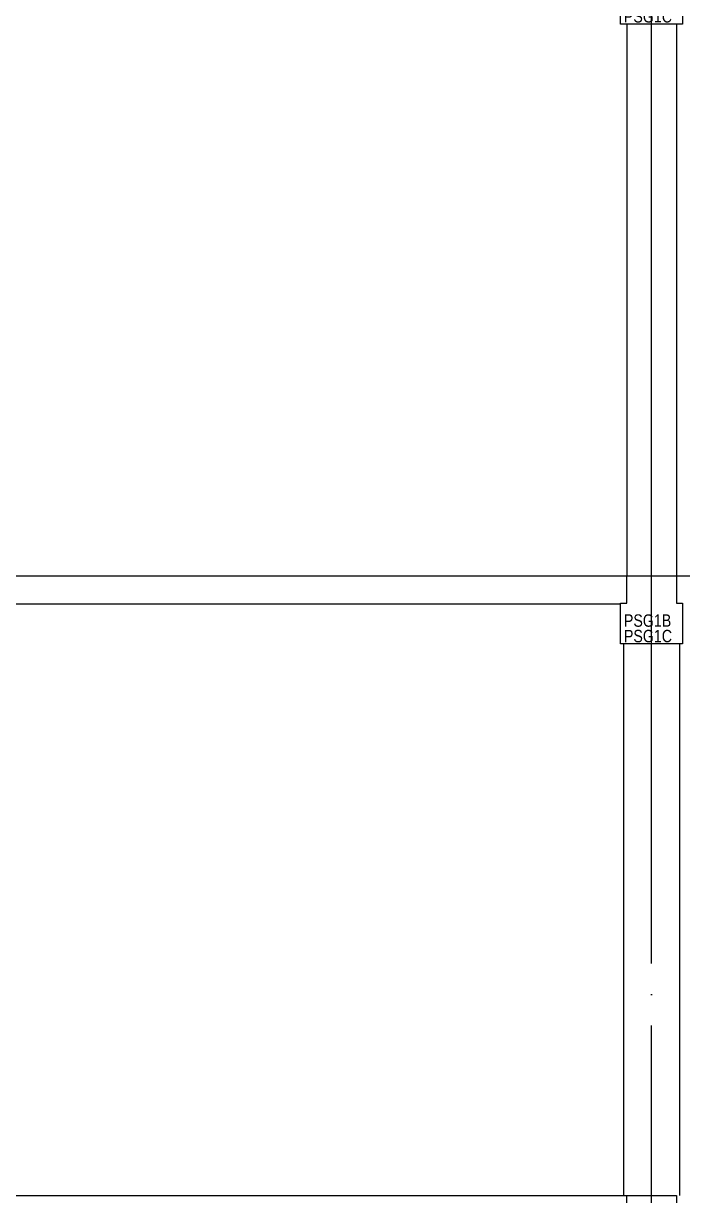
# Model space of a CAD drawing. Header units: millimetres. Extents: x 4754612 to 5801174, y 2368242 to 2777223.
# Drawn here: x 5038586 to 5049216, y 2431243 to 2450156 of the extents above; entities that cross this region are included whole.
import ezdxf
from ezdxf.enums import TextEntityAlignment as Align

# ---------------------------------------------------------------- set-up
doc = ezdxf.new("R2010")
doc.units = ezdxf.units.MM
doc.header["$LTSCALE"] = 1000
doc.linetypes.add('CEN', pattern=[6.2, 6, -0.1, 0, -0.1])
doc.layers.get('DEFPOINTS').update_dxf_attribs({"color": 151})
for name, color, linetype in [('A-ELE-8', 8, 'Continuous'), ('A-중심선', 10, 'CEN'), ('CON', 2, 'Continuous')]:
    doc.layers.add(name, color=color, linetype=linetype)
doc.styles.add('A.NARROW', font='ARIALN.TTF')

# ---------------------------------------------------------------- blocks, each defined once
blk = doc.blocks.new('zw$CF19')
at = {"layer": 'CON'}
blk.add_lwpolyline([(-500, -1100), (-500, -440), (-400, -440), (-400, 0), (400, 0), (400, -440), (500, -440), (500, -1100)], close=True, dxfattribs=at)
at = {"layer": 'DEFPOINTS', "style": 'A.NARROW'}
for s, p in [('PSG1B', (-446, -722, 0)), ('PSG1C', (-446, -972, 0))]:
    blk.add_text(s, height=200, dxfattribs=at).set_placement(p, align=Align.MIDDLE_LEFT)

msp = doc.modelspace()

# ---------------------------------------------------------------- linework, layer by layer
at = {"layer": 'A-ELE-8'}
for p, q in [((5048315.782, 2450143.44), (5048315.782, 2441243.44)), ((5049115.782, 2450143.44), (5049115.782, 2441243.44)), ((5048265.782, 2440143.44), (5048265.782, 2431243.44)), ((5049165.782, 2440143.44), (5049165.782, 2431243.44))]:
    msp.add_line(p, q, dxfattribs=at)
at = {"layer": 'A-중심선', "ltscale": 5}
for p, q in [((5048715.782, 2403989.231), (5048715.782, 2488921.61)), ((4863973.343, 2441243.44), (5174125.782, 2441243.44)), ((4863973.343, 2431243.44), (5174125.782, 2431243.44))]:
    msp.add_line(p, q, dxfattribs=at)
at = {"layer": 'CON'}
for p, q in [((4905615.782, 2441243.44), (5059815.783, 2441243.44)), ((5038215.782, 2440793.44), (5048215.782, 2440793.44))]:
    msp.add_line(p, q, dxfattribs=at)

# ---------------------------------------------------------------- block references
for p in [(5048715.782, 2451243.44), (5048715.782, 2441243.44), (5048715.782, 2431243.44)]:
    msp.add_blockref('zw$CF19', p, dxfattribs=at)

doc.saveas('drawing.dxf')
